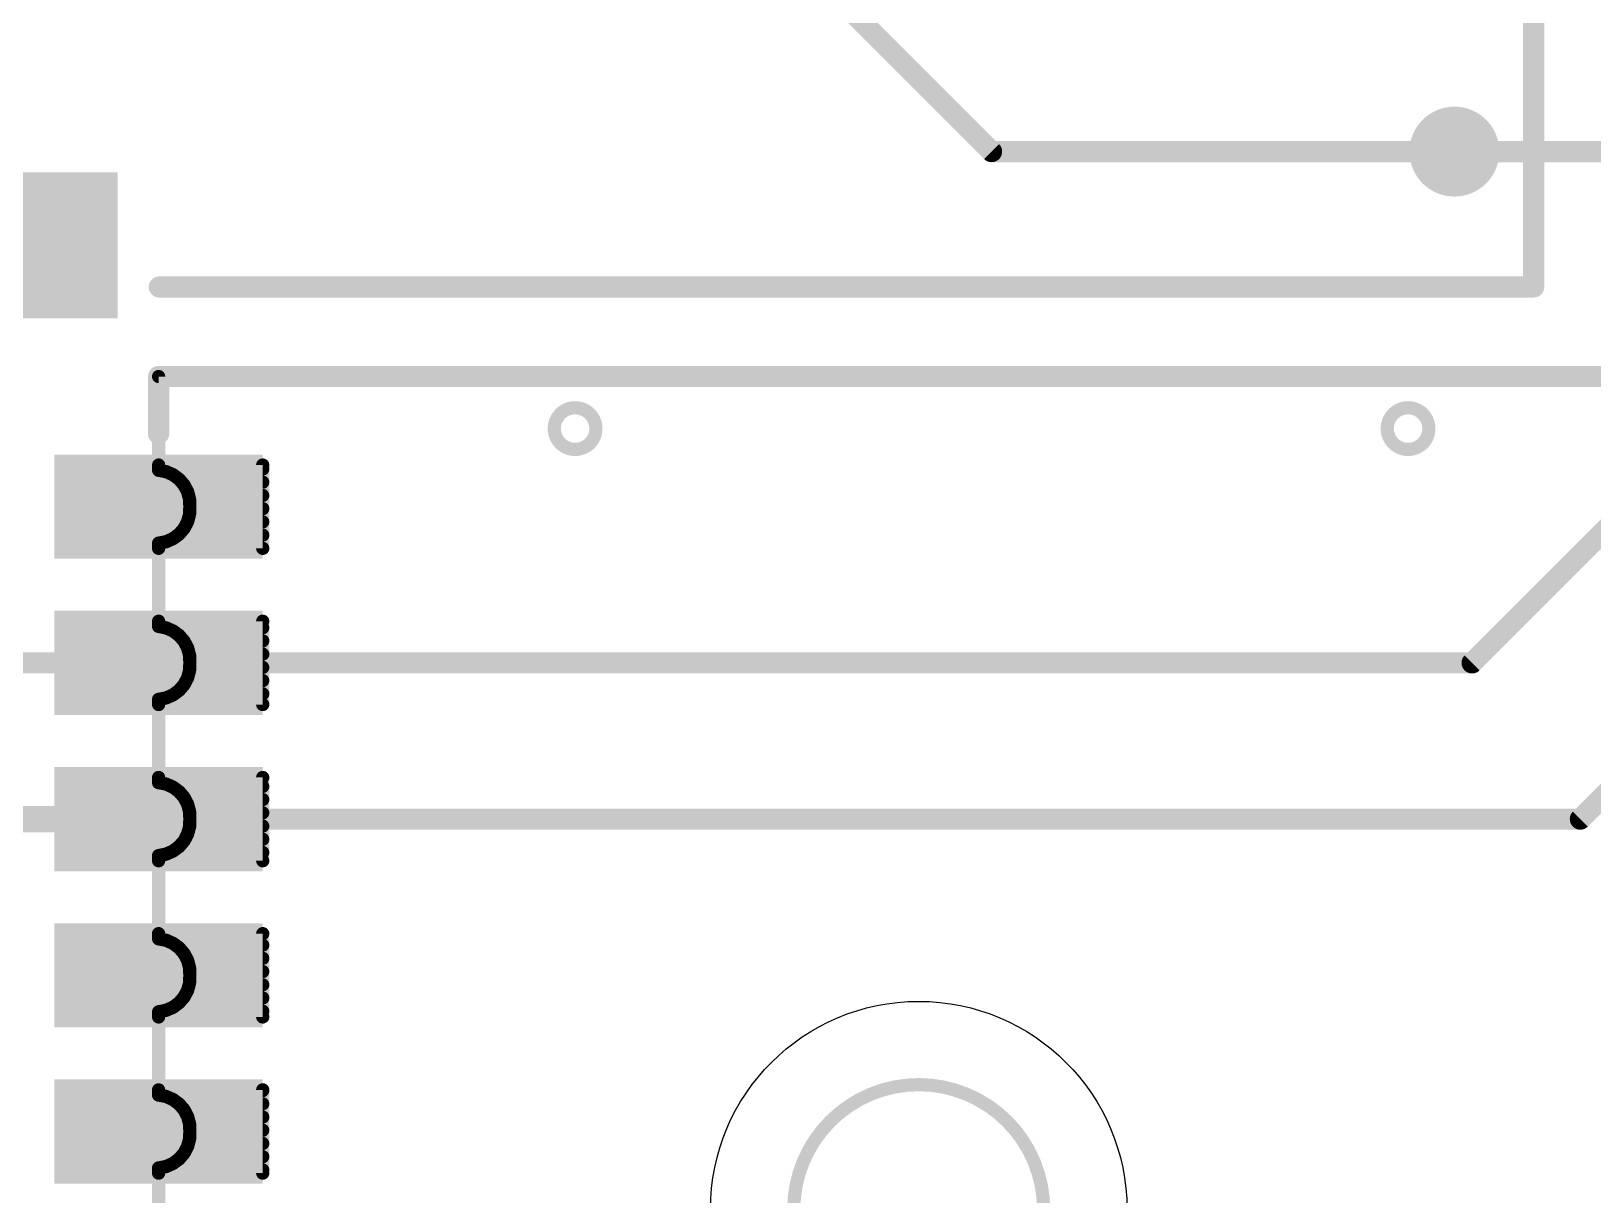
# Model space of a CAD drawing. Extents: x -24 to 83, y -23 to 53.
# Drawn here: x 1.57 to 16.57, y 21.73 to 32.91 of the extents above; entities that cross this region are included whole.
import ezdxf

# ---------------------------------------------------------------- set-up
doc = ezdxf.new("R2010")
doc.units = 0
for name, color, linetype in [('1', 12, 'CONTINUOUS'), ('16', 132, 'CONTINUOUS'), ('18', 110, 'CONTINUOUS'), ('20', 53, 'CONTINUOUS'), ('21', 41, 'CONTINUOUS'), ('51', 53, 'CONTINUOUS')]:
    doc.layers.add(name, color=color, linetype=linetype)

# ---------------------------------------------------------------- blocks, each defined once
blk = doc.blocks.new('RECT')
blk.add_solid([(-0.5, -0.5), (0.5, -0.5), (-0.5, 0.5), (0.5, 0.5)])
blk = doc.blocks.new('ROUNDV')
at = {"const_width": 0.5}
blk.add_lwpolyline([(0, -0.25, 1), (0, 0.25, 1), (0, -0.25)], format="xyb", dxfattribs=at)

msp = doc.modelspace()

# ---------------------------------------------------------------- linework, layer by layer
at = {"layer": '1'}
for points, const_width in [([(17.565, 31.75), (15.24, 31.75)], 0.2032), ([(2.795, 26.84), (0.762, 26.84)], 0.2032), ([(2.795, 25.34), (0.762, 25.34)], 0.254)]:
    msp.add_lwpolyline(points, dxfattribs=dict(at, const_width=const_width))
for points, const_width in [([(15.24, 31.8008, 1), (15.24, 31.6992)], 0.1016), ([(2.795, 26.7892, 1), (2.795, 26.8908)], 0.1016), ([(2.795, 25.2765, 1), (2.795, 25.4035)], 0.127)]:
    msp.add_lwpolyline(points, format="xyb", dxfattribs=dict(at, const_width=const_width))
at = {"layer": '16', "const_width": 0.2032}
for points in [[(7.035, 35.51), (10.795, 31.75)], [(10.795, 31.75), (15.24, 31.75)], [(15.41, 26.84), (19.05, 30.48)], [(16.45, 25.34), (19.05, 27.94)], [(0.762, 26.84), (15.41, 26.84)], [(0.762, 25.34), (16.45, 25.34)]]:
    msp.add_lwpolyline(points, dxfattribs=at)
at = {"layer": '16', "const_width": 0.1016}
for points in [[(10.795, 31.8008, 1), (10.795, 31.6992)], [(10.7591, 31.7141, 1), (10.8309, 31.7859)], [(15.24, 31.6992, 1), (15.24, 31.8008)], [(15.3741, 26.8759, 1), (15.4459, 26.8041)], [(15.41, 26.7892, 1), (15.41, 26.8908)], [(16.4141, 25.3759, 1), (16.4859, 25.3041)], [(16.45, 25.2892, 1), (16.45, 25.3908)]]:
    msp.add_lwpolyline(points, format="xyb", dxfattribs=at)
at = {"layer": '20'}
msp.add_circle((10.095, 21.59), 2, dxfattribs=at)
at = {"layer": '21', "const_width": 0.2032}
for points in [[(16.002, 30.45), (16.002, 35.35)], [(16.002, 30.45), (2.802, 30.45)], [(2.795, 29.59), (18.795, 29.59)], [(2.795, 29.59), (2.795, 29.04)]]:
    msp.add_lwpolyline(points, dxfattribs=at)
at = {"layer": '21', "const_width": 0.1016}
for points in [[(2.802, 30.5008, 1), (2.802, 30.3992)], [(15.9512, 30.45, 1), (16.0528, 30.45)], [(16.002, 30.3992, 1), (16.002, 30.5008)], [(2.795, 29.6408, 1), (2.795, 29.5392)], [(2.8458, 29.59, 1), (2.7442, 29.59)], [(2.7442, 29.04, 1), (2.8458, 29.04)]]:
    msp.add_lwpolyline(points, format="xyb", dxfattribs=at)
at = {"layer": '51'}
for points, const_width in [([(2.8268, 29.59, 1), (2.7632, 29.59)], 0.0635), ([(2.795, 29.6217, 1), (2.795, 29.5583)], 0.0635), ([(6.795, 28.89, 1), (6.795, 29.29, 1), (6.795, 28.89)], 0.127), ([(14.795, 28.89, 1), (14.795, 29.29, 1), (14.795, 28.89)], 0.127), ([(2.8268, 28.74, 1), (2.7632, 28.74)], 0.0635), ([(2.795, 28.7718, 1), (2.795, 28.7083)], 0.0635), ([(3.8268, 28.74, 1), (3.7633, 28.74)], 0.0635), ([(3.795, 28.7083, 1), (3.795, 28.7718)], 0.0635), ([(2.7632, 28.69, 1), (2.8268, 28.69)], 0.0635), ([(2.795, 28.7338, 1), (2.795, 28.6703)], 0.0635), ([(2.801, 28.7212, 1), (2.789, 28.6588)], 0.0635), ([(2.8794, 28.7054, 1), (2.8539, 28.6472)], 0.0635), ([(2.8607, 28.6451, 1), (2.8727, 28.7075)], 0.0635), ([(2.9524, 28.6725, 1), (2.9146, 28.6215)], 0.0635), ([(2.9208, 28.6179, 1), (2.9463, 28.676)], 0.0635), ([(3.0163, 28.6242, 1), (2.9681, 28.5828)], 0.0635), ([(2.9733, 28.578, 1), (3.0111, 28.629)], 0.0635), ([(3.795, 28.6703, 1), (3.795, 28.7338)], 0.0635), ([(3.0166, 28.6068, 1), (3.0166, 28.5433)], 0.0635), ([(3.0678, 28.5629, 1), (3.0116, 28.5333)], 0.0635), ([(3.0156, 28.5274, 1), (3.0638, 28.5687)], 0.0635), ([(3.1043, 28.4916, 1), (3.043, 28.4753)], 0.0635), ([(3.0456, 28.4687, 1), (3.1018, 28.4983)], 0.0635), ([(3.0831, 28.4797, 1), (3.0831, 28.4163)], 0.0635), ([(3.795, 28.5433, 1), (3.795, 28.6068)], 0.0635), ([(3.795, 28.4163, 1), (3.795, 28.4797)], 0.0635), ([(3.1241, 28.4141, 1), (3.0607, 28.4118)], 0.0635), ([(3.0617, 28.4048, 1), (3.1231, 28.4211)], 0.0635), ([(3.0943, 28.3528, 1), (3.0943, 28.2893)], 0.0635), ([(3.1267, 28.3389, 1), (3.0633, 28.3411)], 0.0635), ([(3.0633, 28.3389, 1), (3.1267, 28.3411)], 0.0635), ([(3.795, 28.2893, 1), (3.795, 28.3528)], 0.0635), ([(3.0638, 28.1113, 1), (3.0156, 28.1526)], 0.0635), ([(3.0723, 28.2258, 1), (3.0723, 28.1623)], 0.0635), ([(3.043, 28.2047, 1), (3.1043, 28.1884)], 0.0635), ([(3.1018, 28.1817, 1), (3.0456, 28.2113)], 0.0635), ([(3.0607, 28.2682, 1), (3.1241, 28.2659)], 0.0635), ([(3.1231, 28.2589, 1), (3.0617, 28.2752)], 0.0635), ([(3.795, 28.1623, 1), (3.795, 28.2258)], 0.0635), ([(2.8268, 27.99, 1), (2.7632, 27.99)], 0.0635), ([(2.789, 28.0212, 1), (2.801, 27.9588)], 0.0635), ([(2.8539, 28.0328, 1), (2.8794, 27.9746)], 0.0635), ([(2.8727, 27.9725, 1), (2.8607, 28.0349)], 0.0635), ([(2.9146, 28.0585, 1), (2.9524, 28.0075)], 0.0635), ([(2.9463, 28.004, 1), (2.9208, 28.0621)], 0.0635), ([(2.9794, 28.0987, 1), (2.9794, 28.0353)], 0.0635), ([(2.9681, 28.0972, 1), (3.0163, 28.0558)], 0.0635), ([(3.0111, 28.051, 1), (2.9733, 28.102)], 0.0635), ([(3.0116, 28.1467, 1), (3.0678, 28.1171)], 0.0635), ([(3.795, 28.0353, 1), (3.795, 28.0987)], 0.0635), ([(2.7632, 27.94, 1), (2.8268, 27.94)], 0.0635), ([(2.795, 27.9718, 1), (2.795, 27.9083)], 0.0635), ([(2.795, 27.9718, 1), (2.795, 27.9083)], 0.0635), ([(3.7633, 27.94, 1), (3.8268, 27.94)], 0.0635), ([(3.795, 27.9083, 1), (3.795, 27.9718)], 0.0635), ([(3.795, 27.9083, 1), (3.795, 27.9718)], 0.0635), ([(2.8268, 27.24, 1), (2.7632, 27.24)], 0.0635), ([(2.795, 27.2718, 1), (2.795, 27.2083)], 0.0635), ([(3.8268, 27.24, 1), (3.7633, 27.24)], 0.0635), ([(3.795, 27.2083, 1), (3.795, 27.2718)], 0.0635), ([(2.7632, 27.19, 1), (2.8268, 27.19)], 0.0635), ([(2.801, 27.2212, 1), (2.789, 27.1588)], 0.0635), ([(2.8577, 27.2097, 1), (2.8577, 27.1463)], 0.0635), ([(2.8794, 27.2054, 1), (2.8539, 27.1472)], 0.0635), ([(2.8607, 27.1451, 1), (2.8727, 27.2075)], 0.0635), ([(2.9524, 27.1725, 1), (2.9146, 27.1215)], 0.0635), ([(2.9208, 27.1179, 1), (2.9463, 27.176)], 0.0635), ([(3.0163, 27.1242, 1), (2.9681, 27.0828)], 0.0635), ([(2.9733, 27.078, 1), (3.0111, 27.129)], 0.0635), ([(3.795, 27.1463, 1), (3.795, 27.2097)], 0.0635), ([(3.0372, 27.0828, 1), (3.0372, 27.0193)], 0.0635), ([(3.0678, 27.0629, 1), (3.0116, 27.0333)], 0.0635), ([(3.0156, 27.0274, 1), (3.0638, 27.0687)], 0.0635), ([(3.1043, 26.9916, 1), (3.043, 26.9753)], 0.0635), ([(3.0456, 26.9687, 1), (3.1018, 26.9983)], 0.0635), ([(3.795, 27.0193, 1), (3.795, 27.0828)], 0.0635), ([(3.0895, 26.9558, 1), (3.0895, 26.8923)], 0.0635), ([(3.1241, 26.9141, 1), (3.0607, 26.9118)], 0.0635), ([(3.0617, 26.9048, 1), (3.1231, 26.9211)], 0.0635), ([(3.0935, 26.8287, 1), (3.0935, 26.7653)], 0.0635), ([(3.1267, 26.8389, 1), (3.0633, 26.8411)], 0.0635), ([(3.0633, 26.8389, 1), (3.1267, 26.8411)], 0.0635), ([(3.795, 26.8923, 1), (3.795, 26.9558)], 0.0635), ([(3.795, 26.7653, 1), (3.795, 26.8287)], 0.0635), ([(3.0638, 26.6113, 1), (3.0156, 26.6526)], 0.0635), ([(3.0597, 26.7018, 1), (3.0597, 26.6383)], 0.0635), ([(3.043, 26.7047, 1), (3.1043, 26.6884)], 0.0635), ([(3.1018, 26.6817, 1), (3.0456, 26.7113)], 0.0635), ([(3.0607, 26.7682, 1), (3.1241, 26.7659)], 0.0635), ([(3.1231, 26.7589, 1), (3.0617, 26.7752)], 0.0635), ([(3.795, 26.6383, 1), (3.795, 26.7018)], 0.0635), ([(2.8268, 26.49, 1), (2.7632, 26.49)], 0.0635), ([(2.789, 26.5212, 1), (2.801, 26.4588)], 0.0635), ([(2.8539, 26.5328, 1), (2.8794, 26.4746)], 0.0635), ([(2.8727, 26.4725, 1), (2.8607, 26.5349)], 0.0635), ([(2.9146, 26.5585, 1), (2.9524, 26.5075)], 0.0635), ([(2.947, 26.5748, 1), (2.947, 26.5113)], 0.0635), ([(2.9463, 26.504, 1), (2.9208, 26.5621)], 0.0635), ([(2.9681, 26.5972, 1), (3.0163, 26.5558)], 0.0635), ([(3.0111, 26.551, 1), (2.9733, 26.602)], 0.0635), ([(3.0116, 26.6467, 1), (3.0678, 26.6171)], 0.0635), ([(3.795, 26.5113, 1), (3.795, 26.5748)], 0.0635), ([(2.7632, 26.44, 1), (2.8268, 26.44)], 0.0635), ([(2.795, 26.4718, 1), (2.795, 26.4083)], 0.0635), ([(3.7633, 26.44, 1), (3.8268, 26.44)], 0.0635), ([(3.795, 26.4083, 1), (3.795, 26.4718)], 0.0635), ([(2.8268, 25.74, 1), (2.7632, 25.74)], 0.0635), ([(2.795, 25.7718, 1), (2.795, 25.7083)], 0.0635), ([(3.8268, 25.74, 1), (3.7633, 25.74)], 0.0635), ([(3.795, 25.7083, 1), (3.795, 25.7718)], 0.0635), ([(2.7632, 25.69, 1), (2.8268, 25.69)], 0.0635), ([(2.801, 25.7212, 1), (2.789, 25.6588)], 0.0635), ([(2.8794, 25.7054, 1), (2.8539, 25.6472)], 0.0635), ([(2.8607, 25.6451, 1), (2.8727, 25.7075)], 0.0635), ([(2.9175, 25.6857, 1), (2.9175, 25.6223)], 0.0635), ([(2.9524, 25.6725, 1), (2.9146, 25.6215)], 0.0635), ([(2.9208, 25.6179, 1), (2.9463, 25.676)], 0.0635), ([(3.0163, 25.6242, 1), (2.9681, 25.5828)], 0.0635), ([(2.9733, 25.578, 1), (3.0111, 25.629)], 0.0635), ([(3.795, 25.6223, 1), (3.795, 25.6857)], 0.0635), ([(3.0678, 25.5629, 1), (3.0116, 25.5333)], 0.0635), ([(3.0156, 25.5274, 1), (3.0638, 25.5687)], 0.0635), ([(3.0508, 25.5587, 1), (3.0508, 25.4953)], 0.0635), ([(3.1043, 25.4916, 1), (3.043, 25.4753)], 0.0635), ([(3.0456, 25.4687, 1), (3.1018, 25.4983)], 0.0635), ([(3.795, 25.4953, 1), (3.795, 25.5587)], 0.0635), ([(3.1241, 25.4141, 1), (3.0607, 25.4118)], 0.0635), ([(3.0929, 25.4318, 1), (3.0929, 25.3683)], 0.0635), ([(3.0617, 25.4048, 1), (3.1231, 25.4211)], 0.0635), ([(3.1267, 25.3389, 1), (3.0633, 25.3411)], 0.0635), ([(3.0633, 25.3389, 1), (3.1267, 25.3411)], 0.0635), ([(3.795, 25.3683, 1), (3.795, 25.4318)], 0.0635), ([(3.0471, 25.1777, 1), (3.0471, 25.1143)], 0.0635), ([(3.0638, 25.1113, 1), (3.0156, 25.1526)], 0.0635), ([(3.043, 25.2047, 1), (3.1043, 25.1884)], 0.0635), ([(3.1018, 25.1817, 1), (3.0456, 25.2113)], 0.0635), ([(3.0607, 25.2682, 1), (3.1241, 25.2659)], 0.0635), ([(3.0926, 25.3047, 1), (3.0926, 25.2413)], 0.0635), ([(3.1231, 25.2589, 1), (3.0617, 25.2752)], 0.0635), ([(3.795, 25.2413, 1), (3.795, 25.3047)], 0.0635), ([(3.795, 25.1143, 1), (3.795, 25.1777)], 0.0635), ([(2.8268, 24.99, 1), (2.7632, 24.99)], 0.0635), ([(2.789, 25.0212, 1), (2.801, 24.9588)], 0.0635), ([(2.8539, 25.0328, 1), (2.8794, 24.9746)], 0.0635), ([(2.8727, 24.9725, 1), (2.8607, 25.0349)], 0.0635), ([(2.9015, 25.0508, 1), (2.9015, 24.9873)], 0.0635), ([(2.9146, 25.0585, 1), (2.9524, 25.0075)], 0.0635), ([(2.9463, 25.004, 1), (2.9208, 25.0621)], 0.0635), ([(2.9681, 25.0972, 1), (3.0163, 25.0558)], 0.0635), ([(3.0111, 25.051, 1), (2.9733, 25.102)], 0.0635), ([(3.0116, 25.1467, 1), (3.0678, 25.1171)], 0.0635), ([(3.795, 24.9873, 1), (3.795, 25.0508)], 0.0635), ([(2.7632, 24.94, 1), (2.8268, 24.94)], 0.0635), ([(2.795, 24.9718, 1), (2.795, 24.9083)], 0.0635), ([(3.7633, 24.94, 1), (3.8268, 24.94)], 0.0635), ([(3.795, 24.9083, 1), (3.795, 24.9718)], 0.0635), ([(2.8268, 24.24, 1), (2.7632, 24.24)], 0.0635), ([(2.795, 24.2718, 1), (2.795, 24.2083)], 0.0635), ([(3.8268, 24.24, 1), (3.7633, 24.24)], 0.0635), ([(3.795, 24.2083, 1), (3.795, 24.2718)], 0.0635), ([(2.7632, 24.19, 1), (2.8268, 24.19)], 0.0635), ([(2.801, 24.2212, 1), (2.789, 24.1588)], 0.0635), ([(2.8794, 24.2054, 1), (2.8539, 24.1472)], 0.0635), ([(2.8607, 24.1451, 1), (2.8727, 24.2075)], 0.0635), ([(2.9524, 24.1725, 1), (2.9146, 24.1215)], 0.0635), ([(2.9208, 24.1179, 1), (2.9463, 24.176)], 0.0635), ([(2.9564, 24.1618, 1), (2.9564, 24.0983)], 0.0635), ([(3.0163, 24.1242, 1), (2.9681, 24.0828)], 0.0635), ([(2.9733, 24.078, 1), (3.0111, 24.129)], 0.0635), ([(3.795, 24.0983, 1), (3.795, 24.1618)], 0.0635), ([(3.0678, 24.0629, 1), (3.0116, 24.0333)], 0.0635), ([(3.0156, 24.0274, 1), (3.0638, 24.0687)], 0.0635), ([(3.0634, 24.0347, 1), (3.0634, 23.9713)], 0.0635), ([(3.1043, 23.9916, 1), (3.043, 23.9753)], 0.0635), ([(3.0456, 23.9687, 1), (3.1018, 23.9983)], 0.0635), ([(3.795, 23.9713, 1), (3.795, 24.0347)], 0.0635), ([(3.1241, 23.9141, 1), (3.0607, 23.9118)], 0.0635), ([(3.0617, 23.9048, 1), (3.1231, 23.9211)], 0.0635), ([(3.0937, 23.9078, 1), (3.0937, 23.8443)], 0.0635), ([(3.1267, 23.8389, 1), (3.0633, 23.8411)], 0.0635), ([(3.0633, 23.8389, 1), (3.1267, 23.8411)], 0.0635), ([(3.795, 23.8443, 1), (3.795, 23.9078)], 0.0635), ([(3.043, 23.7047, 1), (3.1043, 23.6884)], 0.0635), ([(3.1018, 23.6817, 1), (3.0456, 23.7113)], 0.0635), ([(3.0876, 23.7808, 1), (3.0876, 23.7173)], 0.0635), ([(3.0607, 23.7682, 1), (3.1241, 23.7659)], 0.0635), ([(3.1231, 23.7589, 1), (3.0617, 23.7752)], 0.0635), ([(3.795, 23.7173, 1), (3.795, 23.7808)], 0.0635), ([(2.8268, 23.49, 1), (2.7632, 23.49)], 0.0635), ([(2.789, 23.5212, 1), (2.801, 23.4588)], 0.0635), ([(2.8211, 23.5267, 1), (2.8211, 23.4633)], 0.0635), ([(2.8539, 23.5328, 1), (2.8794, 23.4746)], 0.0635), ([(2.8727, 23.4725, 1), (2.8607, 23.5349)], 0.0635), ([(2.9146, 23.5585, 1), (2.9524, 23.5075)], 0.0635), ([(2.9463, 23.504, 1), (2.9208, 23.5621)], 0.0635), ([(2.9681, 23.5972, 1), (3.0163, 23.5558)], 0.0635), ([(3.0111, 23.551, 1), (2.9733, 23.602)], 0.0635), ([(3.0312, 23.6537, 1), (3.0312, 23.5903)], 0.0635), ([(3.0116, 23.6467, 1), (3.0678, 23.6171)], 0.0635), ([(3.0638, 23.6113, 1), (3.0156, 23.6526)], 0.0635), ([(3.795, 23.5903, 1), (3.795, 23.6537)], 0.0635), ([(3.795, 23.4633, 1), (3.795, 23.5267)], 0.0635), ([(2.7632, 23.44, 1), (2.8268, 23.44)], 0.0635), ([(2.795, 23.4718, 1), (2.795, 23.4083)], 0.0635), ([(3.7633, 23.44, 1), (3.8268, 23.44)], 0.0635), ([(3.795, 23.4083, 1), (3.795, 23.4718)], 0.0635), ([(2.8268, 22.74, 1), (2.7632, 22.74)], 0.0635), ([(2.795, 22.7718, 1), (2.795, 22.7083)], 0.0635), ([(2.795, 22.7647, 1), (2.795, 22.7013)], 0.0635), ([(3.8268, 22.74, 1), (3.7633, 22.74)], 0.0635), ([(3.795, 22.7083, 1), (3.795, 22.7718)], 0.0635), ([(3.795, 22.7013, 1), (3.795, 22.7647)], 0.0635), ([(10.095, 20.39, 1), (10.095, 22.79, 1), (10.095, 20.39)], 0.127), ([(2.7632, 22.69, 1), (2.8268, 22.69)], 0.0635), ([(2.801, 22.7212, 1), (2.789, 22.6588)], 0.0635), ([(2.8794, 22.7054, 1), (2.8539, 22.6472)], 0.0635), ([(2.8607, 22.6451, 1), (2.8727, 22.7075)], 0.0635), ([(2.9524, 22.6725, 1), (2.9146, 22.6215)], 0.0635), ([(2.9208, 22.6179, 1), (2.9463, 22.676)], 0.0635), ([(2.9888, 22.6378, 1), (2.9888, 22.5743)], 0.0635), ([(3.0163, 22.6242, 1), (2.9681, 22.5828)], 0.0635), ([(2.9733, 22.578, 1), (3.0111, 22.629)], 0.0635), ([(3.795, 22.5743, 1), (3.795, 22.6378)], 0.0635), ([(3.0678, 22.5629, 1), (3.0116, 22.5333)], 0.0635), ([(3.0156, 22.5274, 1), (3.0638, 22.5687)], 0.0635), ([(3.1043, 22.4916, 1), (3.043, 22.4753)], 0.0635), ([(3.0749, 22.5108, 1), (3.0749, 22.4473)], 0.0635), ([(3.0456, 22.4687, 1), (3.1018, 22.4983)], 0.0635), ([(3.795, 22.4473, 1), (3.795, 22.5108)], 0.0635), ([(3.1241, 22.4141, 1), (3.0607, 22.4118)], 0.0635), ([(3.0617, 22.4048, 1), (3.1231, 22.4211)], 0.0635), ([(3.0946, 22.3837, 1), (3.0946, 22.3203)], 0.0635), ([(3.1267, 22.3389, 1), (3.0633, 22.3411)], 0.0635), ([(3.0633, 22.3389, 1), (3.1267, 22.3411)], 0.0635), ([(3.795, 22.3203, 1), (3.795, 22.3837)], 0.0635), ([(3.043, 22.2047, 1), (3.1043, 22.1884)], 0.0635), ([(3.1018, 22.1817, 1), (3.0456, 22.2113)], 0.0635), ([(3.0812, 22.2568, 1), (3.0812, 22.1933)], 0.0635), ([(3.0607, 22.2682, 1), (3.1241, 22.2659)], 0.0635), ([(3.1231, 22.2589, 1), (3.0617, 22.2752)], 0.0635), ([(3.795, 22.1933, 1), (3.795, 22.2568)], 0.0635), ([(2.8268, 21.99, 1), (2.7632, 21.99)], 0.0635), ([(2.789, 22.0212, 1), (2.801, 21.9588)], 0.0635), ([(2.8539, 22.0328, 1), (2.8794, 21.9746)], 0.0635), ([(2.8727, 21.9725, 1), (2.8607, 22.0349)], 0.0635), ([(2.9146, 22.0585, 1), (2.9524, 22.0075)], 0.0635), ([(2.9463, 22.004, 1), (2.9208, 22.0621)], 0.0635), ([(2.9681, 22.0972, 1), (3.0163, 22.0558)], 0.0635), ([(3.0111, 22.051, 1), (2.9733, 22.102)], 0.0635), ([(3.0106, 22.1298, 1), (3.0106, 22.0663)], 0.0635), ([(3.0116, 22.1467, 1), (3.0678, 22.1171)], 0.0635), ([(3.0638, 22.1113, 1), (3.0156, 22.1526)], 0.0635), ([(3.795, 22.0663, 1), (3.795, 22.1298)], 0.0635), ([(2.7632, 21.94, 1), (2.8268, 21.94)], 0.0635), ([(2.795, 22.0027, 1), (2.795, 21.9393)], 0.0635), ([(2.795, 21.9718, 1), (2.795, 21.9083)], 0.0635), ([(3.7633, 21.94, 1), (3.8268, 21.94)], 0.0635), ([(3.795, 21.9393, 1), (3.795, 22.0027)], 0.0635), ([(3.795, 21.9083, 1), (3.795, 21.9718)], 0.0635)]:
    msp.add_lwpolyline(points, format="xyb", dxfattribs=dict(at, const_width=const_width))
at = {"layer": '51', "const_width": 0.127}
for points in [[(2.795, 13.59), (2.795, 29.59)], [(2.795, 29.59), (18.795, 29.59)], [(2.795, 28.74), (3.795, 28.74)], [(2.795, 28.69), (2.795, 28.74)], [(3.795, 28.74), (3.795, 27.94)], [(2.795, 28.702), (3.795, 28.702)], [(2.8667, 28.6763), (2.795, 28.69)], [(2.9335, 28.647), (2.8667, 28.6763)], [(2.9922, 28.6035), (2.9335, 28.647)], [(3.0397, 28.5481), (2.9922, 28.6035)], [(3.0166, 28.575), (3.795, 28.575)], [(3.0737, 28.4835), (3.0397, 28.5481)], [(3.0924, 28.4129), (3.0737, 28.4835)], [(3.0831, 28.448), (3.795, 28.448)], [(3.095, 28.34), (3.0924, 28.4129)], [(3.0924, 28.2671), (3.095, 28.34)], [(3.0943, 28.321), (3.795, 28.321)], [(2.9922, 28.0765), (3.0397, 28.1319)], [(3.0397, 28.1319), (3.0737, 28.1965)], [(3.0723, 28.194), (3.795, 28.194)], [(3.0737, 28.1965), (3.0924, 28.2671)], [(2.795, 27.99), (2.8667, 28.0037)], [(2.795, 27.94), (2.795, 27.99)], [(2.8667, 28.0037), (2.9335, 28.033)], [(2.9335, 28.033), (2.9922, 28.0765)], [(2.9794, 28.067), (3.795, 28.067)], [(3.795, 27.94), (2.795, 27.94)], [(2.795, 27.94), (3.795, 27.94)], [(2.795, 27.24), (3.795, 27.24)], [(2.795, 27.19), (2.795, 27.24)], [(3.795, 27.24), (3.795, 26.44)], [(2.8667, 27.1763), (2.795, 27.19)], [(2.8577, 27.178), (3.795, 27.178)], [(2.9335, 27.147), (2.8667, 27.1763)], [(2.9922, 27.1035), (2.9335, 27.147)], [(3.0397, 27.0481), (2.9922, 27.1035)], [(3.0372, 27.051), (3.795, 27.051)], [(3.0737, 26.9835), (3.0397, 27.0481)], [(3.0924, 26.9129), (3.0737, 26.9835)], [(3.0895, 26.924), (3.795, 26.924)], [(3.095, 26.84), (3.0924, 26.9129)], [(3.0924, 26.7671), (3.095, 26.84)], [(3.0935, 26.797), (3.795, 26.797)], [(2.9922, 26.5765), (3.0397, 26.6319)], [(3.0397, 26.6319), (3.0737, 26.6965)], [(3.0597, 26.67), (3.795, 26.67)], [(3.0737, 26.6965), (3.0924, 26.7671)], [(2.795, 26.49), (2.8667, 26.5037)], [(2.795, 26.44), (2.795, 26.49)], [(2.8667, 26.5037), (2.9335, 26.533)], [(2.9335, 26.533), (2.9922, 26.5765)], [(2.947, 26.543), (3.795, 26.543)], [(3.795, 26.44), (2.795, 26.44)], [(2.795, 25.74), (3.795, 25.74)], [(2.795, 25.69), (2.795, 25.74)], [(3.795, 25.74), (3.795, 24.94)], [(2.8667, 25.6763), (2.795, 25.69)], [(2.9335, 25.647), (2.8667, 25.6763)], [(2.9175, 25.654), (3.795, 25.654)], [(2.9922, 25.6035), (2.9335, 25.647)], [(3.0397, 25.5481), (2.9922, 25.6035)], [(3.0737, 25.4835), (3.0397, 25.5481)], [(3.0508, 25.527), (3.795, 25.527)], [(3.0924, 25.4129), (3.0737, 25.4835)], [(3.095, 25.34), (3.0924, 25.4129)], [(3.0924, 25.2671), (3.095, 25.34)], [(3.0929, 25.4), (3.795, 25.4)], [(2.9922, 25.0765), (3.0397, 25.1319)], [(3.0397, 25.1319), (3.0737, 25.1965)], [(3.0471, 25.146), (3.795, 25.146)], [(3.0737, 25.1965), (3.0924, 25.2671)], [(3.0926, 25.273), (3.795, 25.273)], [(2.795, 24.99), (2.8667, 25.0037)], [(2.795, 24.94), (2.795, 24.99)], [(2.8667, 25.0037), (2.9335, 25.033)], [(2.9015, 25.019), (3.795, 25.019)], [(2.9335, 25.033), (2.9922, 25.0765)], [(3.795, 24.94), (2.795, 24.94)], [(2.795, 24.24), (3.795, 24.24)], [(2.795, 24.19), (2.795, 24.24)], [(3.795, 24.24), (3.795, 23.44)], [(2.8667, 24.1763), (2.795, 24.19)], [(2.9335, 24.147), (2.8667, 24.1763)], [(2.9922, 24.1035), (2.9335, 24.147)], [(2.9564, 24.13), (3.795, 24.13)], [(3.0397, 24.0481), (2.9922, 24.1035)], [(3.0737, 23.9835), (3.0397, 24.0481)], [(3.0634, 24.003), (3.795, 24.003)], [(3.0924, 23.9129), (3.0737, 23.9835)], [(3.095, 23.84), (3.0924, 23.9129)], [(3.0924, 23.7671), (3.095, 23.84)], [(3.0937, 23.876), (3.795, 23.876)], [(3.0397, 23.6319), (3.0737, 23.6965)], [(3.0737, 23.6965), (3.0924, 23.7671)], [(3.0876, 23.749), (3.795, 23.749)], [(2.795, 23.49), (2.8667, 23.5037)], [(2.795, 23.44), (2.795, 23.49)], [(2.8211, 23.495), (3.795, 23.495)], [(2.8667, 23.5037), (2.9335, 23.533)], [(2.9335, 23.533), (2.9922, 23.5765)], [(2.9922, 23.5765), (3.0397, 23.6319)], [(3.0312, 23.622), (3.795, 23.622)], [(3.795, 23.44), (2.795, 23.44)], [(2.795, 22.74), (3.795, 22.74)], [(2.795, 22.69), (2.795, 22.74)], [(2.795, 22.733), (3.795, 22.733)], [(3.795, 22.74), (3.795, 21.94)], [(2.8667, 22.6763), (2.795, 22.69)], [(2.9335, 22.647), (2.8667, 22.6763)], [(2.9922, 22.6035), (2.9335, 22.647)], [(2.9888, 22.606), (3.795, 22.606)], [(3.0397, 22.5481), (2.9922, 22.6035)], [(3.0737, 22.4835), (3.0397, 22.5481)], [(3.0924, 22.4129), (3.0737, 22.4835)], [(3.0749, 22.479), (3.795, 22.479)], [(3.095, 22.34), (3.0924, 22.4129)], [(3.0924, 22.2671), (3.095, 22.34)], [(3.0946, 22.352), (3.795, 22.352)], [(3.0397, 22.1319), (3.0737, 22.1965)], [(3.0737, 22.1965), (3.0924, 22.2671)], [(3.0812, 22.225), (3.795, 22.225)], [(2.795, 21.99), (2.8667, 22.0037)], [(2.795, 21.94), (2.795, 21.99)], [(2.8667, 22.0037), (2.9335, 22.033)], [(2.9335, 22.033), (2.9922, 22.0765)], [(2.9922, 22.0765), (3.0397, 22.1319)], [(3.0106, 22.098), (3.795, 22.098)], [(2.795, 21.971), (3.795, 21.971)], [(3.795, 21.94), (2.795, 21.94)]]:
    msp.add_lwpolyline(points, dxfattribs=at)

# ---------------------------------------------------------------- block references
at = {"layer": '1', "xscale": 1.4, "yscale": 1.9, "rotation": 90}
msp.add_blockref('RECT', (1.452, 30.85), dxfattribs=at)
at = {"layer": '1', "xscale": 2}
for p in [(2.795, 28.34), (2.795, 26.84), (2.795, 25.34), (2.795, 23.84), (2.795, 22.34)]:
    msp.add_blockref('RECT', p, dxfattribs=at)
at = {"layer": '18', "xscale": 0.8636, "yscale": 0.8636}
msp.add_blockref('ROUNDV', (15.24, 31.75), dxfattribs=at)
msp.add_blockref('ROUNDV', (15.24, 31.75), dxfattribs=at)

doc.saveas('drawing.dxf')
